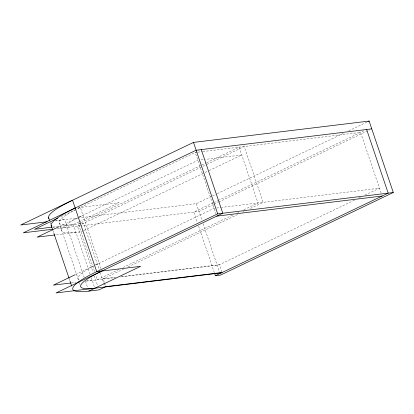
<?xml version="1.0" encoding="UTF-8"?>
<svg xmlns="http://www.w3.org/2000/svg" width="414" height="414" viewBox="0 0 414 414"><rect width="100%" height="100%" fill="white"/><g stroke="black" fill="none" stroke-linecap="round" stroke-linejoin="round"><path stroke-width="0.31" stroke-dasharray="2.07 1.55" d="M61.298 216.501L199.062 150.655M59.285 226.541L78.5 217.355M79.079 217.081L197.856 160.311M78.898 221.909L67.249 227.477A71.617 11.328 -18.7 0 1 58.436 228.036M79.483 221.63L119.087 202.7L78.365 207.652M80.751 222.851L78.422 223.964L94.646 271.894M81.33 222.572L201.271 165.248M201.856 164.969L205.929 163.023M206.514 162.743L239.116 147.156L258.01 202.979L242.873 210.214M79.695 225.18L77.496 226.23L93.031 272.122M81.894 224.129L202.322 166.573M202.901 166.293L206.395 164.622M206.979 164.348L244.239 146.535L263.133 202.353L249.161 209.034M83.395 230.665L81.066 231.778L55.616 234.873M83.98 230.386L204.5 172.783M205.08 172.503L208.573 170.837M209.158 170.558L241.76 154.976L205.494 159.38M78.034 218.028L196.324 203.652L212.03 196.143M212.615 195.869L216.688 193.923M217.267 193.643L344.101 133.023M348.754 130.798L366.788 122.177M213.044 202.912L193.845 212.092L197.369 222.494M213.629 202.637L217.702 200.692M218.281 200.412L364.988 130.291M213.515 204.516L198.968 211.466L81.03 225.801M214.095 204.237L218.168 202.291M218.752 202.011L369.433 129.996M75.534 274.544L94.749 265.358M95.329 265.084L214.105 208.314L216.03 208.082M118.859 269.488L97.316 279.781L95.877 275.538M122.932 267.537L233.558 214.664M237.631 212.718L238.795 212.159M102.439 279.16L123.398 269.141M128.055 266.916L238.097 214.323M242.754 212.092L243.918 211.538M354.467 200.169L218.789 265.017L120.076 277.018M358.524 198.228L360.868 197.111M364.931 195.17L379.483 188.215L221.795 207.378M197.136 152.264L195.211 152.497L215.937 213.722M197.757 152.186L202.265 151.638M202.85 151.565L360.589 132.392L381.113 193.022M201.038 159.923L204.858 159.457M55.31 220.791L77.744 218.064M52.966 227.058L83.545 223.343L99.282 269.84M216.667 208.004L221.159 207.455M57.318 228.683L80.388 225.878M115.915 277.276L103.127 278.829L104.349 282.436M121.028 276.656L219.477 264.686L221.92 271.9M71.358 282.938L75.845 282.389M86.102 281.147L114.947 277.639M196.324 203.652L201.866 220.036M203.114 223.705L219.472 272.039M198.611 226.163L214.348 272.666M101.032 268.645L80.306 207.414A63.259 10.003 -18.7 0 0 76.833 209.117M104.551 283.036L105.57 286.043M100.178 272.484L104.877 286.374M94.273 275.791L97.792 286.193M90.076 274.146L73.299 224.585A63.259 10.003 -18.7 0 1 75.193 209.955M91.318 277.82L94.837 288.222M84.233 277.649L64.605 219.663A71.617 11.328 -18.7 0 1 55.786 220.222M85.475 281.318L87.545 287.44M59.119 222.804L79.157 282.001M79.338 282.529L80.658 286.441M50.125 222.277L50.793 224.259M53.002 230.779L53.685 232.803M69.154 278.503L69.837 280.526M54.394 227.633A71.617 11.328 -18.7 0 1 52.966 227.198M75.943 232.399A63.259 10.003 -18.7 0 1 77.837 217.769M79.478 216.931A63.259 10.003 -18.7 0 1 82.95 215.228M92.193 280.407A63.259 10.003 -18.7 0 1 86.686 280.873M79.079 279.916A63.259 10.003 -18.7 0 1 93.554 266.052M95.727 264.934A63.259 10.003 -18.7 0 1 99.2 263.232"/><path stroke-width="0.62" d="M214.555 273.276L215.383 275.724L220.507 275.098L393.3 192.515L369.117 121.069L193.493 142.411L20.7 224.999L46.979 221.806M57.805 218.168L34.517 229.299L51.698 227.214M58.705 226.82L37.162 237.113L54.979 234.95M367.953 121.623L369.117 121.069M74.95 274.824L53.411 285.117L70.716 283.016M393.3 192.515L217.676 213.862L96.721 271.672A71.617 11.328 -18.7 0 0 88.787 291.109L99.034 289.867L105.772 286.643L222.127 272.5M88.787 291.109L140.625 266.337L96.721 271.672L72.538 200.221A71.617 11.328 -18.7 0 0 48.95 218.452M215.383 275.724L388.177 193.136L366.638 129.504M371.762 128.883L196.138 150.225L23.344 232.813L52.832 229.232M216.75 216.129L382.132 196.029M221.433 272.831L56.056 292.931L222.799 213.236L201.261 149.604M193.493 142.411L217.676 213.862M48.552 217.645L49.571 220.652M51.196 225.459L52.795 230.163M53.892 233.418L69.009 278.084M70.044 281.142L71.7 286.038M51.947 226.613A71.617 11.328 -18.7 0 1 75.182 208.04M94.837 288.222A63.259 10.003 -18.7 0 1 101.844 271.046"/></g></svg>
